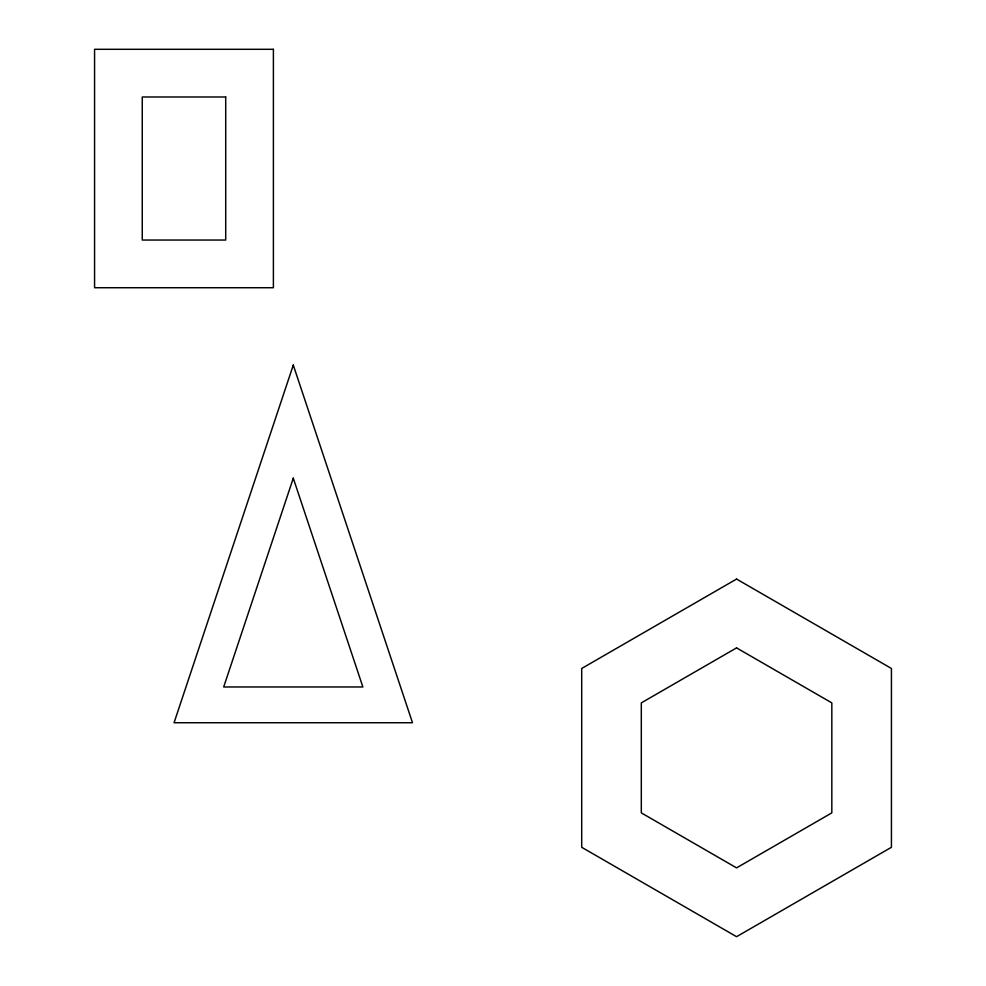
<?xml version="1.0" encoding="UTF-8"?>
<svg xmlns="http://www.w3.org/2000/svg" width="986" height="986" viewBox="0 0 986 986"><rect width="100%" height="100%" fill="white"/><g stroke="black" fill="none" stroke-linecap="round" stroke-linejoin="round"><path stroke-width="1.48" d="M293.286 365.091L174.066 722.738L412.493 722.738L293.286 365.091M293.286 478.185L223.686 686.971L362.873 686.971L293.286 478.185M736.567 579.053L581.703 668.471L581.703 847.294L736.567 936.7L891.43 847.294L891.43 668.471L736.567 579.053M736.567 647.888L641.307 702.882L641.307 812.871L736.567 867.877L831.827 812.871L831.827 702.882L736.567 647.888M273.393 49.3L94.57 49.3L94.57 287.727L273.393 287.727L273.393 49.3M225.708 96.985L142.255 96.985L142.255 240.042L225.708 240.042L225.708 96.985"/></g></svg>
